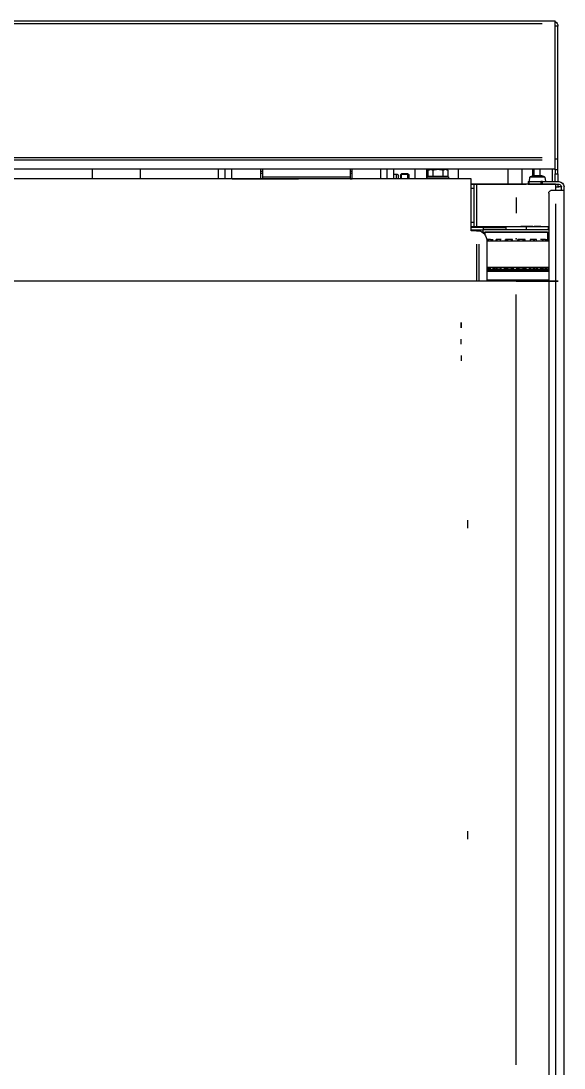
# Model space of a CAD drawing. Header units: millimetres. Extents: x -187347 to 135007, y -6415 to 292048.
# Drawn here: x -52799 to -52390, y 21540 to 22328 of the extents above; entities that cross this region are included whole.
import ezdxf

# ---------------------------------------------------------------- set-up
doc = ezdxf.new("R2010")
doc.units = ezdxf.units.MM
doc.header["$LTSCALE"] = 100
doc.layers.get('0').update_dxf_attribs({"lineweight": 18})
doc.layers.add('Layout CAT2', color=6, linetype='Continuous')

# ---------------------------------------------------------------- blocks, each defined once
blk = doc.blocks.new('GLM-I evo40 600x800 RL top view')
at = {"linetype": 'ByBlock', "lineweight": -2}
for p, q in [((-11639.41, -43988.37, 0), (-11639.41, -43986.37, 0)), ((-11637.41, -43986.37, 0), (-11639.41, -43986.37, 0)), ((-10831.41, -43986.37, 0), (-11637.41, -43986.37, 0)), ((-11641.41, -44090.56, 0), (-11641.41, -43990.37, 0)), ((-11641.41, -43990.37, 0), (-11639.41, -43990.37, 0)), ((-11639.41, -44089.56, 0), (-11639.41, -43988.37, 0)), ((-10839.42, -43988.37, 0), (-11629.4, -43988.37, 0)), ((-11641.41, -44098.37, 0), (-11641.41, -44090.56, 0)), ((-11641.41, -44090.56, 0), (-11639.41, -44090.56, 0)), ((-11639.41, -44091.06, 0), (-11639.41, -44089.56, 0)), ((-11639.41, -44097.79, 0), (-11639.41, -44091.06, 0)), ((-11629.4, -44089.56, 0), (-10839.42, -44089.56, 0)), ((-10839.42, -44091.06, 0), (-11629.4, -44091.06, 0)), ((-11641.41, -44101.37, 0), (-11641.41, -44098.37, 0)), ((-11641.41, -44098.37, 0), (-11639.41, -44098.37, 0)), ((-11641.41, -44101.37, 0), (-11641.41, -44107.34, 0)), ((-11639.41, -44101.37, 0), (-11641.41, -44101.37, 0)), ((-11639.41, -44098.37, 0), (-11639.41, -44097.79, 0)), ((-10829.41, -44097.79, 0), (-11639.41, -44097.79, 0)), ((-11639.41, -44098.37, 0), (-11639.41, -44101.37, 0)), ((-11639.41, -44107.34, 0), (-11639.41, -44101.37, 0)), ((-11637.41, -44107.33, 0), (-11637.41, -44097.79, 0)), ((-11631.62, -44104.03, 0), (-11631.91, -44107.27, 0)), ((-11631.62, -44104.03, 0), (-11631.91, -44107.27, 0)), ((-11631.62, -44104.03, 0), (-11620.19, -44104.03, 0)), ((-11625.91, -44102.67, 0), (-11629.04, -44102.67, 0)), ((-11627.7, -44097.79, 0), (-11627.7, -44102.67, 0)), ((-11622.78, -44102.67, 0), (-11625.91, -44102.67, 0)), ((-11623.36, -44102.67, 0), (-11623.36, -44097.79, 0)), ((-11622.1, -44097.79, 0), (-11622.1, -44102.93, 0)), ((-11619.91, -44107.27, 0), (-11620.19, -44104.03, 0)), ((-11614.35, -44109.37, 0), (-11614.35, -44097.79, 0)), ((-11603.91, -44109.37, 0), (-11603.91, -44097.79, 0)), ((-11566.49, -44105.37, 0), (-11566.49, -44097.79, 0)), ((-11542.94, -44103.77, 0), (-11558.94, -44103.77, 0)), ((-11558.94, -44103.77, 0), (-11558.94, -44105.37, 0)), ((-11557.44, -44098.27, 0), (-11558.45, -44098.85, 0)), ((-11558.45, -44098.85, 0), (-11558.45, -44103.37, 0)), ((-11556.57, -44103.37, 0), (-11558.45, -44103.37, 0)), ((-11557.44, -44098.27, 0), (-11556.57, -44098.27, 0)), ((-11557.44, -44103.37, 0), (-11557.44, -44103.77, 0)), ((-11556.57, -44098.27, 0), (-11550.94, -44098.27, 0)), ((-11554.69, -44103.37, 0), (-11556.57, -44103.37, 0)), ((-11556.04, -44098.27, 0), (-11556.04, -44097.79, 0)), ((-11554.69, -44098.85, 0), (-11554.69, -44103.37, 0)), ((-11550.94, -44103.37, 0), (-11554.69, -44103.37, 0)), ((-11550.94, -44098.27, 0), (-11545.31, -44098.27, 0)), ((-11547.19, -44103.37, 0), (-11550.94, -44103.37, 0)), ((-11548.29, -44098.27, 0), (-11548.29, -44097.79, 0)), ((-11547.19, -44098.85, 0), (-11547.19, -44103.37, 0)), ((-11545.31, -44103.37, 0), (-11547.19, -44103.37, 0)), ((-11547.04, -44098.27, 0), (-11547.04, -44097.79, 0)), ((-11543.44, -44103.37, 0), (-11545.31, -44103.37, 0)), ((-11543.44, -44098.85, 0), (-11544.44, -44098.27, 0)), ((-11544.44, -44103.77, 0), (-11544.44, -44103.37, 0)), ((-11543.44, -44098.85, 0), (-11543.44, -44103.37, 0)), ((-11542.94, -44105.37, 0), (-11542.94, -44103.77, 0)), ((-11542.7, -44105.37, 0), (-11542.7, -44097.79, 0)), ((-11533.66, -44097.79, 0), (-11533.66, -44105.37, 0)), ((-11528.95, -44101.92, 0), (-11528.96, -44105.37, 0)), ((-11528.34, -44101.56, 0), (-11528.95, -44101.92, 0)), ((-11528.95, -44101.92, 0), (-11522.95, -44101.93, 0)), ((-11528.34, -44101.95, 0), (-11528.35, -44101.92, 0)), ((-11528.34, -44101.56, 0), (-11523.56, -44101.57, 0)), ((-11528.34, -44105.37, 0), (-11528.34, -44101.95, 0)), ((-11527.25, -44101.56, 0), (-11527.68, -44101.56, 0)), ((-11527.59, -44101.56, 0), (-11526.28, -44101.57, 0)), ((-11525.61, -44101.57, 0), (-11527.25, -44101.56, 0)), ((-11526.28, -44101.57, 0), (-11524.64, -44101.57, 0)), ((-11524.31, -44101.57, 0), (-11525.61, -44101.57, 0)), ((-11524.64, -44101.57, 0), (-11524.22, -44101.57, 0)), ((-11523.57, -44105.37, 0), (-11523.56, -44101.96, 0)), ((-11522.95, -44101.93, 0), (-11523.56, -44101.57, 0)), ((-11523.56, -44101.96, 0), (-11523.55, -44101.93, 0)), ((-11522.96, -44105.37, 0), (-11522.95, -44101.93, 0)), ((-11521.2, -44105.37, 0), (-11521.2, -44103.22, 0)), ((-11517.7, -44101.62, 0), (-11519.6, -44101.62, 0)), ((-11519.6, -44101.62, 0), (-11519.6, -44105.37, 0)), ((-11517.7, -44105.37, 0), (-11517.7, -44097.8, 0)), ((-11512.7, -44105.37, 0), (-11512.7, -44097.8, 0)), ((-11507.7, -44097.79, 0), (-11507.7, -44105.37, 0)), ((-11486.2, -44105.37, 0), (-11486.2, -44097.8, 0)), ((-11484.7, -44099.5, 0), (-11486.2, -44099.5, 0)), ((-11484.7, -44101.07, 0), (-11486.2, -44101.07, 0)), ((-11484.7, -44097.79, 0), (-11484.7, -44103.87, 0)), ((-11418.7, -44103.87, 0), (-11484.7, -44103.87, 0)), ((-11484.7, -44103.87, 0), (-11484.7, -44105.37, 0)), ((-11418.7, -44097.79, 0), (-11418.7, -44103.87, 0)), ((-11417.2, -44099.5, 0), (-11418.7, -44099.5, 0)), ((-11417.2, -44101.07, 0), (-11418.7, -44101.07, 0)), ((-11418.7, -44103.87, 0), (-11418.7, -44105.29, 0)), ((-11417.2, -44097.8, 0), (-11417.2, -44105.29, 0)), ((-11395.7, -44105.37, 0), (-11395.7, -44097.79, 0)), ((-11390.7, -44105.37, 0), (-11390.7, -44097.8, 0)), ((-11385.7, -44105.37, 0), (-11385.7, -44097.8, 0)), ((-11326.7, -44105.37, 0), (-11326.7, -44097.79, 0)), ((-11290.7, -44105.37, 0), (-11290.7, -44097.79, 0)), ((-11646.01, -44114.14, 0), (-11646.01, -44111.34, 0)), ((-11644.01, -44111.34, 0), (-11642.01, -44111.34, 0)), ((-11644.01, -44114.14, 0), (-11644.01, -44111.34, 0)), ((-11629.84, -44107.34, 0), (-11642.01, -44107.34, 0)), ((-11629.84, -44109.34, 0), (-11642.01, -44109.34, 0)), ((-11639.44, -44111.34, 0), (-11642.01, -44111.34, 0)), ((-11641.41, -44109.34, 0), (-11641.41, -44111.34, 0)), ((-11639.44, -44109.37, 0), (-11639.44, -44114.14, 0)), ((-11639.44, -44109.37, 0), (-11609.94, -44109.37, 0)), ((-11639.41, -44109.37, 0), (-11639.41, -44109.34, 0)), ((-11637.41, -44109.37, 0), (-11637.41, -44109.33, 0)), ((-11628.6, -44107.27, 0), (-11631.91, -44107.27, 0)), ((-11625.91, -44107.27, 0), (-11631.91, -44107.27, 0)), ((-11629.84, -44107.34, 0), (-11628.42, -44107.34, 0)), ((-11629.84, -44109.34, 0), (-11629.84, -44107.34, 0)), ((-11628.42, -44109.34, 0), (-11629.84, -44109.34, 0)), ((-11628.6, -44107.27, 0), (-11628.6, -44107.34, 0)), ((-11628.6, -44107.27, 0), (-11628.6, -44107.34, 0)), ((-11619.59, -44107.34, 0), (-11628.42, -44107.34, 0)), ((-11628.42, -44107.34, 0), (-11628.42, -44109.34, 0)), ((-11619.59, -44109.34, 0), (-11628.42, -44109.34, 0)), ((-11619.91, -44107.27, 0), (-11625.91, -44107.27, 0)), ((-11623.36, -44109.37, 0), (-11616.44, -44109.37, 0)), ((-11619.91, -44107.27, 0), (-11623.21, -44107.27, 0)), ((-11623.21, -44107.34, 0), (-11623.21, -44107.27, 0)), ((-11622.44, -44109.37, 0), (-11613.44, -44109.37, 0)), ((-11622.1, -44107.27, 0), (-11622.1, -44107.34, 0)), ((-11622.1, -44109.34, 0), (-11622.1, -44109.37, 0)), ((-11619.01, -44107.34, 0), (-11619.59, -44107.34, 0)), ((-11619.59, -44109.34, 0), (-11619.59, -44107.34, 0)), ((-11619.01, -44109.34, 0), (-11619.59, -44109.34, 0)), ((-11619.01, -44107.34, 0), (-11619.01, -44109.34, 0)), ((-11609.94, -44109.37, 0), (-11617.44, -44109.37, 0)), ((-11615.32, -44109.37, 0), (-11616.44, -44109.37, 0)), ((-11608.29, -44109.37, 0), (-11611.59, -44109.37, 0)), ((-11609.94, -44109.37, 0), (-11579.94, -44109.37, 0)), ((-11602.44, -44109.37, 0), (-11609.94, -44109.37, 0)), ((-11584.44, -44109.37, 0), (-11603.44, -44109.37, 0)), ((-11598.29, -44109.37, 0), (-11601.59, -44109.37, 0)), ((-11596.44, -44109.37, 0), (-11587.44, -44109.37, 0)), ((-11577.94, -44109.37, 0), (-11584.44, -44109.37, 0)), ((-11579.94, -44109.37, 0), (-11579.94, -44141.07, 0)), ((-11579.94, -44109.37, 0), (-11577.94, -44109.37, 0)), ((-11577.94, -44109.37, 0), (-11577.94, -44141.07, 0)), ((-11575.94, -44109.37, 0), (-11577.94, -44109.37, 0)), ((-11577.94, -44109.37, 0), (-11577.94, -44109.37, 0)), ((-11577.94, -44109.37, 0), (-11577.94, -44109.37, 0)), ((-11577.94, -44109.37, 0), (-11575.94, -44109.37, 0)), ((-11575.94, -44112.37, 0), (-11577.94, -44112.37, 0)), ((-11575.94, -44105.37, 0), (-10904.94, -44105.37, 0)), ((-11575.94, -44144.37, 0), (-11575.94, -44105.37, 0)), ((-11484.7, -44105.19, 0), (-11486.2, -44105.19, 0)), ((-11486.2, -44105.2, 0), (-11484.82, -44105.21, 0)), ((-11432.95, -44105.29, 0), (-11445.94, -44105.29, 0)), ((-11445.94, -44105.29, 0), (-11445.94, -44105.37, 0)), ((-11395.94, -44105.29, 0), (-11432.95, -44105.29, 0)), ((-11432.95, -44105.29, 0), (-11432.95, -44105.37, 0)), ((-11417.2, -44105.19, 0), (-11418.7, -44105.19, 0)), ((-11418.61, -44105.21, 0), (-11417.2, -44105.2, 0)), ((-11395.94, -44105.29, 0), (-11395.94, -44105.37, 0)), ((-11646.01, -44114.14, 0), (-11639.44, -44114.14, 0)), ((-11646.01, -44806.84, 0), (-11646.01, -44114.14, 0)), ((-11639.44, -44114.14, 0), (-11636.05, -44114.14, 0)), ((-11634.52, -44116.14, 0), (-11634.52, -44804.84, 0)), ((-11609.94, -44119.37, 0), (-11609.94, -44131.07, 0)), ((-11639.44, -44124.14, 0), (-11639.44, -44796.84, 0)), ((-11609.94, -44141.07, 0), (-11634.52, -44141.07, 0)), ((-11596.51, -44143.37, 0), (-11634.52, -44143.37, 0)), ((-11634.01, -44141.07, 0), (-11634.01, -44143.37, 0)), ((-11628.44, -44141.07, 0), (-11623.44, -44141.07, 0)), ((-11628.44, -44141.07, 0), (-11623.44, -44141.07, 0)), ((-11622.44, -44141.07, 0), (-11617.94, -44141.07, 0)), ((-11617.94, -44141.07, 0), (-11613.44, -44141.07, 0)), ((-11617.44, -44141.07, 0), (-11617.44, -44143.37, 0)), ((-11579.94, -44141.07, 0), (-11609.94, -44141.07, 0)), ((-11602.44, -44143.37, 0), (-11602.44, -44141.07, 0)), ((-11585.2, -44141.87, 0), (-11602.44, -44141.87, 0)), ((-11584.94, -44143.37, 0), (-11596.51, -44143.37, 0)), ((-11585.2, -44141.87, 0), (-11585.2, -44141.07, 0)), ((-11585.2, -44141.87, 0), (-11575.94, -44141.87, 0)), ((-11585.2, -44143.37, 0), (-11585.2, -44141.87, 0)), ((-11585.2, -44143.87, 0), (-11575.88, -44143.87, 0)), ((-11584.94, -44145.37, 0), (-11584.94, -44143.37, 0)), ((-11580.07, -44144.37, 0), (-11580.88, -44144.37, 0)), ((-11580.07, -44144.37, 0), (-11575.94, -44144.37, 0)), ((-11577.94, -44141.07, 0), (-11579.94, -44141.07, 0)), ((-11577.94, -44138.07, 0), (-11575.94, -44138.07, 0)), ((-11575.94, -44141.07, 0), (-11577.94, -44141.07, 0)), ((-11577.2, -44144.37, 0), (-11577.2, -44143.87, 0)), ((-11596.51, -44145.37, 0), (-11634.52, -44145.37, 0)), ((-11634.52, -44150.87, 0), (-11634.38, -44150.87, 0)), ((-11587.86, -44151.89, 0), (-11634.52, -44151.89, 0)), ((-11634.38, -44150.87, 0), (-11634.36, -44150.87, 0)), ((-11634.38, -44151.89, 0), (-11634.38, -44150.87, 0)), ((-11598.02, -44151.89, 0), (-11634.38, -44151.89, 0)), ((-11634.26, -44150.87, 0), (-11634.36, -44150.87, 0)), ((-11632.89, -44150.87, 0), (-11634.26, -44150.87, 0)), ((-11634.01, -44145.37, 0), (-11634.01, -44150.87, 0)), ((-11633.44, -44145.37, 0), (-11586.44, -44145.37, 0)), ((-11633.44, -44145.37, 0), (-11633.44, -44150.87, 0)), ((-11632.01, -44150.87, 0), (-11632.89, -44150.87, 0)), ((-11632.01, -44150.87, 0), (-11630.34, -44150.87, 0)), ((-11632.01, -44151.89, 0), (-11632.01, -44150.87, 0)), ((-11630.34, -44150.87, 0), (-11629.72, -44150.87, 0)), ((-11630.34, -44151.89, 0), (-11630.34, -44150.87, 0)), ((-11629.72, -44150.87, 0), (-11628.5, -44150.87, 0)), ((-11629.72, -44151.89, 0), (-11629.72, -44150.87, 0)), ((-11628.5, -44150.87, 0), (-11628.23, -44150.87, 0)), ((-11625.23, -44150.87, 0), (-11623.84, -44150.87, 0)), ((-11625.23, -44151.89, 0), (-11625.23, -44150.87, 0)), ((-11623.84, -44150.87, 0), (-11623.19, -44150.87, 0)), ((-11623.84, -44151.89, 0), (-11623.84, -44150.87, 0)), ((-11623.19, -44150.87, 0), (-11620.7, -44150.87, 0)), ((-11623.19, -44151.89, 0), (-11623.19, -44150.87, 0)), ((-11620.7, -44150.87, 0), (-11620.5, -44150.87, 0)), ((-11620.7, -44151.89, 0), (-11620.7, -44150.87, 0)), ((-11620.5, -44150.87, 0), (-11620.5, -44151.89, 0)), ((-11616.61, -44150.87, 0), (-11615.66, -44150.87, 0)), ((-11616.61, -44151.89, 0), (-11616.61, -44150.87, 0)), ((-11615.66, -44150.87, 0), (-11615.07, -44150.87, 0)), ((-11615.66, -44151.89, 0), (-11615.66, -44150.87, 0)), ((-11615.07, -44150.87, 0), (-11612.26, -44150.87, 0)), ((-11615.07, -44151.89, 0), (-11615.07, -44150.87, 0)), ((-11612.26, -44150.87, 0), (-11611.78, -44150.87, 0)), ((-11612.26, -44151.89, 0), (-11612.26, -44150.87, 0)), ((-11611.78, -44150.87, 0), (-11611.28, -44150.87, 0)), ((-11611.78, -44151.89, 0), (-11611.78, -44150.87, 0)), ((-11611.28, -44151.89, 0), (-11611.28, -44150.87, 0)), ((-11607.19, -44150.87, 0), (-11606.79, -44150.87, 0)), ((-11607.19, -44151.89, 0), (-11607.19, -44150.87, 0)), ((-11606.79, -44150.87, 0), (-11606.32, -44150.87, 0)), ((-11606.79, -44151.89, 0), (-11606.79, -44150.87, 0)), ((-11606.32, -44150.87, 0), (-11603.54, -44150.87, 0)), ((-11606.32, -44151.89, 0), (-11606.32, -44150.87, 0)), ((-11603.54, -44150.87, 0), (-11602.94, -44150.87, 0)), ((-11603.54, -44151.89, 0), (-11603.54, -44150.87, 0)), ((-11602.94, -44150.87, 0), (-11601.91, -44150.87, 0)), ((-11602.94, -44151.89, 0), (-11602.94, -44150.87, 0)), ((-11601.91, -44151.89, 0), (-11601.91, -44150.87, 0)), ((-11598.57, -44150.87, 0), (-11598.1, -44150.87, 0)), ((-11598.1, -44150.87, 0), (-11598.01, -44150.87, 0)), ((-11598.01, -44150.87, 0), (-11595.6, -44150.87, 0)), ((-11598.01, -44151.89, 0), (-11598.01, -44150.87, 0)), ((-11584.94, -44145.37, 0), (-11596.51, -44145.37, 0)), ((-11595.6, -44150.87, 0), (-11594.95, -44150.87, 0)), ((-11595.6, -44151.89, 0), (-11595.6, -44150.87, 0)), ((-11594.95, -44151.89, 0), (-11594.95, -44150.87, 0)), ((-11590.6, -44150.87, 0), (-11592.56, -44150.87, 0)), ((-11590.6, -44150.87, 0), (-11590.35, -44150.87, 0)), ((-11587.7, -44151.89, 0), (-11590.36, -44151.89, 0)), ((-11590.35, -44150.87, 0), (-11589.38, -44150.87, 0)), ((-11589.38, -44150.87, 0), (-11588.77, -44150.87, 0)), ((-11589.38, -44151.89, 0), (-11589.38, -44150.87, 0)), ((-11588.77, -44150.87, 0), (-11587.75, -44150.87, 0)), ((-11588.77, -44151.89, 0), (-11588.77, -44150.87, 0)), ((-11586.44, -44147.51, 0), (-11586.44, -44145.37, 0)), ((-11587.87, -44152.37, 0), (-11587.87, -44182.37, 0)), ((-11581.7, -44154.43, 0), (-11581.7, -44182.37, 0)), ((-11580.07, -44154.38, 0), (-11580.07, -44182.37, 0)), ((-11634.52, -44173.17, 0), (-11634.38, -44173.17, 0)), ((-11634.52, -44174.37, 0), (-11587.87, -44174.37, 0)), ((-11587.87, -44174.87, 0), (-11634.52, -44174.87, 0)), ((-11634.38, -44173.17, 0), (-11634.38, -44171.89, 0)), ((-11587.7, -44171.89, 0), (-11634.38, -44171.89, 0)), ((-11634.38, -44173.17, 0), (-11634.36, -44173.17, 0)), ((-11634.36, -44171.89, 0), (-11634.36, -44173.17, 0)), ((-11634.26, -44173.17, 0), (-11634.36, -44173.17, 0)), ((-11634.26, -44173.17, 0), (-11634.26, -44171.89, 0)), ((-11632.89, -44173.17, 0), (-11634.26, -44173.17, 0)), ((-11634.01, -44173.17, 0), (-11634.01, -44174.37, 0)), ((-11633.44, -44173.17, 0), (-11633.44, -44174.37, 0)), ((-11632.89, -44173.17, 0), (-11632.89, -44171.89, 0)), ((-11632.89, -44173.17, 0), (-11632.01, -44173.17, 0)), ((-11632.01, -44173.17, 0), (-11632.01, -44171.89, 0)), ((-11632.01, -44173.17, 0), (-11630.34, -44173.17, 0)), ((-11630.34, -44173.17, 0), (-11630.34, -44171.89, 0)), ((-11630.34, -44173.17, 0), (-11629.72, -44173.17, 0)), ((-11629.72, -44173.17, 0), (-11629.72, -44171.89, 0)), ((-11629.72, -44173.17, 0), (-11628.5, -44173.17, 0)), ((-11628.5, -44171.89, 0), (-11628.5, -44173.17, 0)), ((-11628.5, -44173.17, 0), (-11628.23, -44173.17, 0)), ((-11628.23, -44173.17, 0), (-11628.23, -44171.89, 0)), ((-11626.18, -44173.17, 0), (-11628.23, -44173.17, 0)), ((-11626.18, -44173.17, 0), (-11626.18, -44171.89, 0)), ((-11626.18, -44173.17, 0), (-11625.23, -44173.17, 0)), ((-11625.23, -44173.17, 0), (-11625.23, -44171.89, 0)), ((-11625.23, -44173.17, 0), (-11623.84, -44173.17, 0)), ((-11623.84, -44173.17, 0), (-11623.84, -44171.89, 0)), ((-11623.84, -44173.17, 0), (-11623.19, -44173.17, 0)), ((-11623.19, -44173.17, 0), (-11623.19, -44171.89, 0)), ((-11623.19, -44173.17, 0), (-11620.7, -44173.17, 0)), ((-11620.7, -44173.17, 0), (-11620.7, -44171.89, 0)), ((-11620.7, -44173.17, 0), (-11620.5, -44173.17, 0)), ((-11620.5, -44171.89, 0), (-11620.5, -44173.17, 0)), ((-11620.5, -44173.17, 0), (-11619.99, -44173.17, 0)), ((-11619.99, -44173.17, 0), (-11619.99, -44171.89, 0)), ((-11617.5, -44173.17, 0), (-11619.99, -44173.17, 0)), ((-11617.5, -44173.17, 0), (-11617.5, -44171.89, 0)), ((-11617.5, -44173.17, 0), (-11616.61, -44173.17, 0)), ((-11616.61, -44173.17, 0), (-11616.61, -44171.89, 0)), ((-11616.61, -44173.17, 0), (-11615.66, -44173.17, 0)), ((-11615.66, -44173.17, 0), (-11615.66, -44171.89, 0)), ((-11615.66, -44173.17, 0), (-11615.07, -44173.17, 0)), ((-11615.07, -44173.17, 0), (-11615.07, -44171.89, 0)), ((-11615.07, -44173.17, 0), (-11612.26, -44173.17, 0)), ((-11612.26, -44173.17, 0), (-11612.26, -44171.89, 0)), ((-11612.26, -44173.17, 0), (-11611.78, -44173.17, 0)), ((-11611.78, -44173.17, 0), (-11611.78, -44171.89, 0)), ((-11611.78, -44173.17, 0), (-11611.28, -44173.17, 0)), ((-11611.28, -44173.17, 0), (-11611.28, -44171.89, 0)), ((-11611.28, -44173.17, 0), (-11610.53, -44173.17, 0)), ((-11610.53, -44173.17, 0), (-11610.53, -44171.89, 0)), ((-11607.91, -44173.17, 0), (-11610.53, -44173.17, 0)), ((-11607.91, -44173.17, 0), (-11607.91, -44171.89, 0)), ((-11607.91, -44173.17, 0), (-11607.19, -44173.17, 0)), ((-11607.19, -44173.17, 0), (-11607.19, -44171.89, 0)), ((-11607.19, -44173.17, 0), (-11606.79, -44173.17, 0)), ((-11606.79, -44173.17, 0), (-11606.79, -44171.89, 0)), ((-11606.79, -44173.17, 0), (-11606.32, -44173.17, 0)), ((-11606.32, -44173.17, 0), (-11606.32, -44171.89, 0)), ((-11606.32, -44173.17, 0), (-11603.54, -44173.17, 0)), ((-11603.54, -44173.17, 0), (-11603.54, -44171.89, 0)), ((-11603.54, -44173.17, 0), (-11602.94, -44173.17, 0)), ((-11602.94, -44173.17, 0), (-11602.94, -44171.89, 0)), ((-11602.94, -44173.17, 0), (-11601.91, -44173.17, 0)), ((-11601.91, -44173.17, 0), (-11601.91, -44171.89, 0)), ((-11601.91, -44173.17, 0), (-11601.01, -44173.17, 0)), ((-11601.01, -44173.17, 0), (-11601.01, -44171.89, 0)), ((-11598.57, -44173.17, 0), (-11601.01, -44173.17, 0)), ((-11598.57, -44173.17, 0), (-11598.57, -44171.89, 0)), ((-11598.1, -44173.17, 0), (-11598.57, -44173.17, 0)), ((-11598.1, -44173.17, 0), (-11598.1, -44171.89, 0)), ((-11598.1, -44173.17, 0), (-11598.01, -44173.17, 0)), ((-11598.01, -44173.17, 0), (-11598.01, -44171.89, 0)), ((-11598.01, -44173.17, 0), (-11595.6, -44173.17, 0)), ((-11595.6, -44173.17, 0), (-11595.6, -44171.89, 0)), ((-11595.6, -44173.17, 0), (-11594.95, -44173.17, 0)), ((-11594.95, -44173.17, 0), (-11594.95, -44171.89, 0)), ((-11594.95, -44173.17, 0), (-11593.5, -44173.17, 0)), ((-11593.5, -44173.17, 0), (-11593.5, -44171.89, 0)), ((-11593.5, -44173.17, 0), (-11592.56, -44173.17, 0)), ((-11592.56, -44173.17, 0), (-11592.56, -44171.89, 0)), ((-11590.6, -44173.17, 0), (-11592.56, -44173.17, 0)), ((-11590.6, -44173.17, 0), (-11590.6, -44171.89, 0)), ((-11590.6, -44173.17, 0), (-11590.35, -44173.17, 0)), ((-11590.35, -44173.17, 0), (-11590.35, -44171.89, 0)), ((-11590.35, -44173.17, 0), (-11589.38, -44173.17, 0)), ((-11589.38, -44173.17, 0), (-11589.38, -44171.89, 0)), ((-11589.38, -44173.17, 0), (-11588.77, -44173.17, 0)), ((-11588.77, -44173.17, 0), (-11588.77, -44171.89, 0)), ((-11588.77, -44173.17, 0), (-11587.87, -44173.17, 0)), ((-11634.52, -44181.57, 0), (-11587.87, -44181.57, 0)), ((-11609.94, -44182.37, 0), (-10858.94, -44182.37, 0)), ((-11609.94, -44772.37, 0), (-11609.94, -44192.38, 0)), ((-11568.44, -44213.37, 0), (-11568.44, -44217.37, 0)), ((-11568.44, -44217.37, 0), (-11568.44, -44213.37, 0)), ((-11568.44, -44229.87, 0), (-11568.44, -44225.87, 0)), ((-11568.44, -44238.37, 0), (-11568.44, -44242.37, 0)), ((-11568.44, -44238.37, 0), (-11568.44, -44242.37, 0)), ((-11573.44, -44368.37, 0), (-11573.44, -44362.37, 0)), ((-11573.44, -44602.37, 0), (-11573.44, -44596.37, 0))]:
    blk.add_line(p, q, dxfattribs=at)
for centre, radius, start, end in [((-11637.41, -43990.37, 0), 4, 120.00101, 180), ((-11625.91, -44111.74, 0), 9.6, 109.03122, 126.54834), ((-11625.91, -44111.74, 0), 9.6, 53.45166, 70.96878), ((-11642.01, -44111.34, 0), 4, 90, 180), ((-11642.01, -44111.34, 0), 2, 90, 180)]:
    blk.add_arc(centre, radius, start, end, dxfattribs=at)
for centre, major_axis, ratio, start_param, end_param in [((-11636.05, -44116.14, 0), (0, 2), 0.766044, 4.712389, 6.283185), ((-11580.94, -44152.37, 0), (0, -8), 0.866025, 3.250663, 4.712389), ((-11609.94, -44182.37, 0), (-31.5, 0), 0.000001, 4.712388, 6.959022)]:
    blk.add_ellipse(centre, major_axis=major_axis, ratio=ratio, start_param=start_param, end_param=end_param, dxfattribs=at)
for points, knots in [([(-11558.45, -44098.85, 0), (-11558.14, -44098.68, 0), (-11557.83, -44098.53, 0), (-11557.36, -44098.38, 0), (-11557.21, -44098.34, 0), (-11556.89, -44098.29, 0), (-11556.73, -44098.27, 0), (-11556.57, -44098.27, 0)], [0, 0, 0, 0, 0.5, 0.5, 0.75, 0.75, 1, 1, 1, 1]), ([(-11556.57, -44098.27, 0), (-11556.53, -44098.27, 0), (-11556.49, -44098.27, 0), (-11556.41, -44098.28, 0), (-11556.37, -44098.28, 0), (-11556.25, -44098.29, 0), (-11556.17, -44098.3, 0), (-11555.94, -44098.34, 0), (-11555.78, -44098.38, 0), (-11555.31, -44098.53, 0), (-11555, -44098.68, 0), (-11554.69, -44098.85, 0)], [0, 0, 0, 0, 0.0625, 0.0625, 0.125, 0.125, 0.25, 0.25, 0.5, 0.5, 1, 1, 1, 1]), ([(-11554.69, -44098.85, 0), (-11554.08, -44098.68, 0), (-11553.46, -44098.53, 0), (-11552.53, -44098.38, 0), (-11552.21, -44098.34, 0), (-11551.58, -44098.29, 0), (-11551.26, -44098.27, 0), (-11550.94, -44098.27, 0)], [0, 0, 0, 0, 0.5, 0.5, 0.75, 0.75, 1, 1, 1, 1]), ([(-11550.94, -44098.27, 0), (-11550.86, -44098.27, 0), (-11550.78, -44098.27, 0), (-11550.62, -44098.28, 0), (-11550.54, -44098.28, 0), (-11550.3, -44098.29, 0), (-11550.15, -44098.3, 0), (-11549.67, -44098.34, 0), (-11549.36, -44098.38, 0), (-11548.42, -44098.53, 0), (-11547.8, -44098.68, 0), (-11547.19, -44098.85, 0)], [0, 0, 0, 0, 0.0625, 0.0625, 0.125, 0.125, 0.25, 0.25, 0.5, 0.5, 1, 1, 1, 1]), ([(-11547.19, -44098.85, 0), (-11547.04, -44098.77, 0), (-11546.88, -44098.68, 0), (-11546.58, -44098.54, 0), (-11546.42, -44098.48, 0), (-11546.19, -44098.4, 0), (-11546.07, -44098.37, 0), (-11545.93, -44098.34, 0), (-11545.87, -44098.33, 0), (-11545.83, -44098.32, 0), (-11545.81, -44098.32, 0), (-11545.63, -44098.29, 0), (-11545.47, -44098.27, 0), (-11545.31, -44098.27, 0)], [0, 0, 0, 0, 0.25, 0.25, 0.5, 0.5, 0.625, 0.6875, 0.71875, 0.71875, 0.75, 0.75, 1, 1, 1, 1]), ([(-11543.44, -44098.85, 0), (-11543.74, -44098.68, 0), (-11544.05, -44098.53, 0), (-11544.52, -44098.38, 0), (-11544.68, -44098.34, 0), (-11544.99, -44098.29, 0), (-11545.15, -44098.27, 0), (-11545.31, -44098.27, 0)], [0, 0, 0, 0, 0.5, 0.5, 0.75, 0.75, 1, 1, 1, 1]), ([(-11545.31, -44098.27, 0), (-11545.15, -44098.27, 0), (-11545, -44098.29, 0), (-11544.68, -44098.34, 0), (-11544.52, -44098.38, 0), (-11544.21, -44098.48, 0), (-11544.05, -44098.54, 0), (-11543.74, -44098.68, 0), (-11543.59, -44098.76, 0), (-11543.44, -44098.85, 0)], [0, 0, 0, 0, 0.25, 0.25, 0.5, 0.5, 0.75, 0.75, 1, 1, 1, 1]), ([(-11519.6, -44101.62, 0), (-11519.81, -44101.62, 0), (-11520.11, -44101.68, 0), (-11520.48, -44101.87, 0), (-11520.74, -44102.08, 0), (-11520.94, -44102.34, 0), (-11521.14, -44102.71, 0), (-11521.19, -44103.01, 0), (-11521.2, -44103.22, 0)], [0, 0, 0, 0, 0.239456, 0.368359, 0.499997, 0.631636, 0.760539, 1, 1, 1, 1]), ([(-11580.88, -44144.37, 0), (-11581.03, -44144.37, 0), (-11581.17, -44144.38, 0), (-11581.44, -44144.39, 0), (-11581.57, -44144.4, 0), (-11581.7, -44144.42, 0)], [0, 0, 0, 0, 0.5, 0.5, 1, 1, 1, 1])]:
    blk.add_open_spline(points, degree=3, knots=knots, dxfattribs=at)
blk.add_point((-11609.94, -44150.37, 0), dxfattribs=at)

msp = doc.modelspace()

# ---------------------------------------------------------------- block references
at = {"layer": 'Layout CAT2', "xscale": -1}
msp.add_blockref('GLM-I evo40 600x800 RL top view', (-64036, 66314.35, -3.45), dxfattribs=at)

doc.saveas('drawing.dxf')
